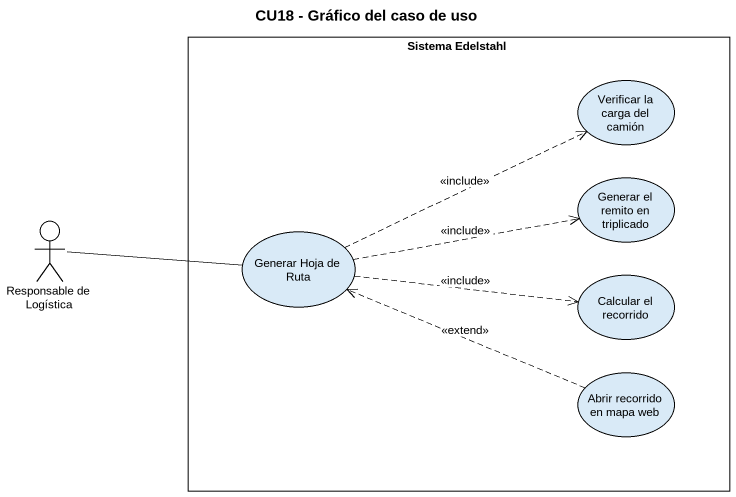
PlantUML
@startuml
title CU18 - Gráfico del caso de uso
rectangle "Sistema Edelstahl" as Sistema_Edelstahl {
  usecase "Verificar la carga del camión" as Verificar_la_carga_del
  usecase "Generar el remito en triplicado" as Generar_el_remito_en
  usecase "Generar Hoja de Ruta" as Generar_Hoja_de_Ruta
  usecase "Calcular el recorrido" as Calcular_el_recorrido
  usecase "Abrir recorrido en mapa web" as Abrir_recorrido_en_mapa_web
}
actor "Responsable de Logística" as Responsable_de_Logística
Responsable_de_Logística -right- Generar_Hoja_de_Ruta
Generar_Hoja_de_Ruta .right.> Verificar_la_carga_del : <<include>>
Generar_Hoja_de_Ruta .right.> Generar_el_remito_en : <<include>>
Generar_Hoja_de_Ruta .right.> Calcular_el_recorrido : <<include>>
Abrir_recorrido_en_mapa_web .left.> Generar_Hoja_de_Ruta : <<extend>>
@enduml
